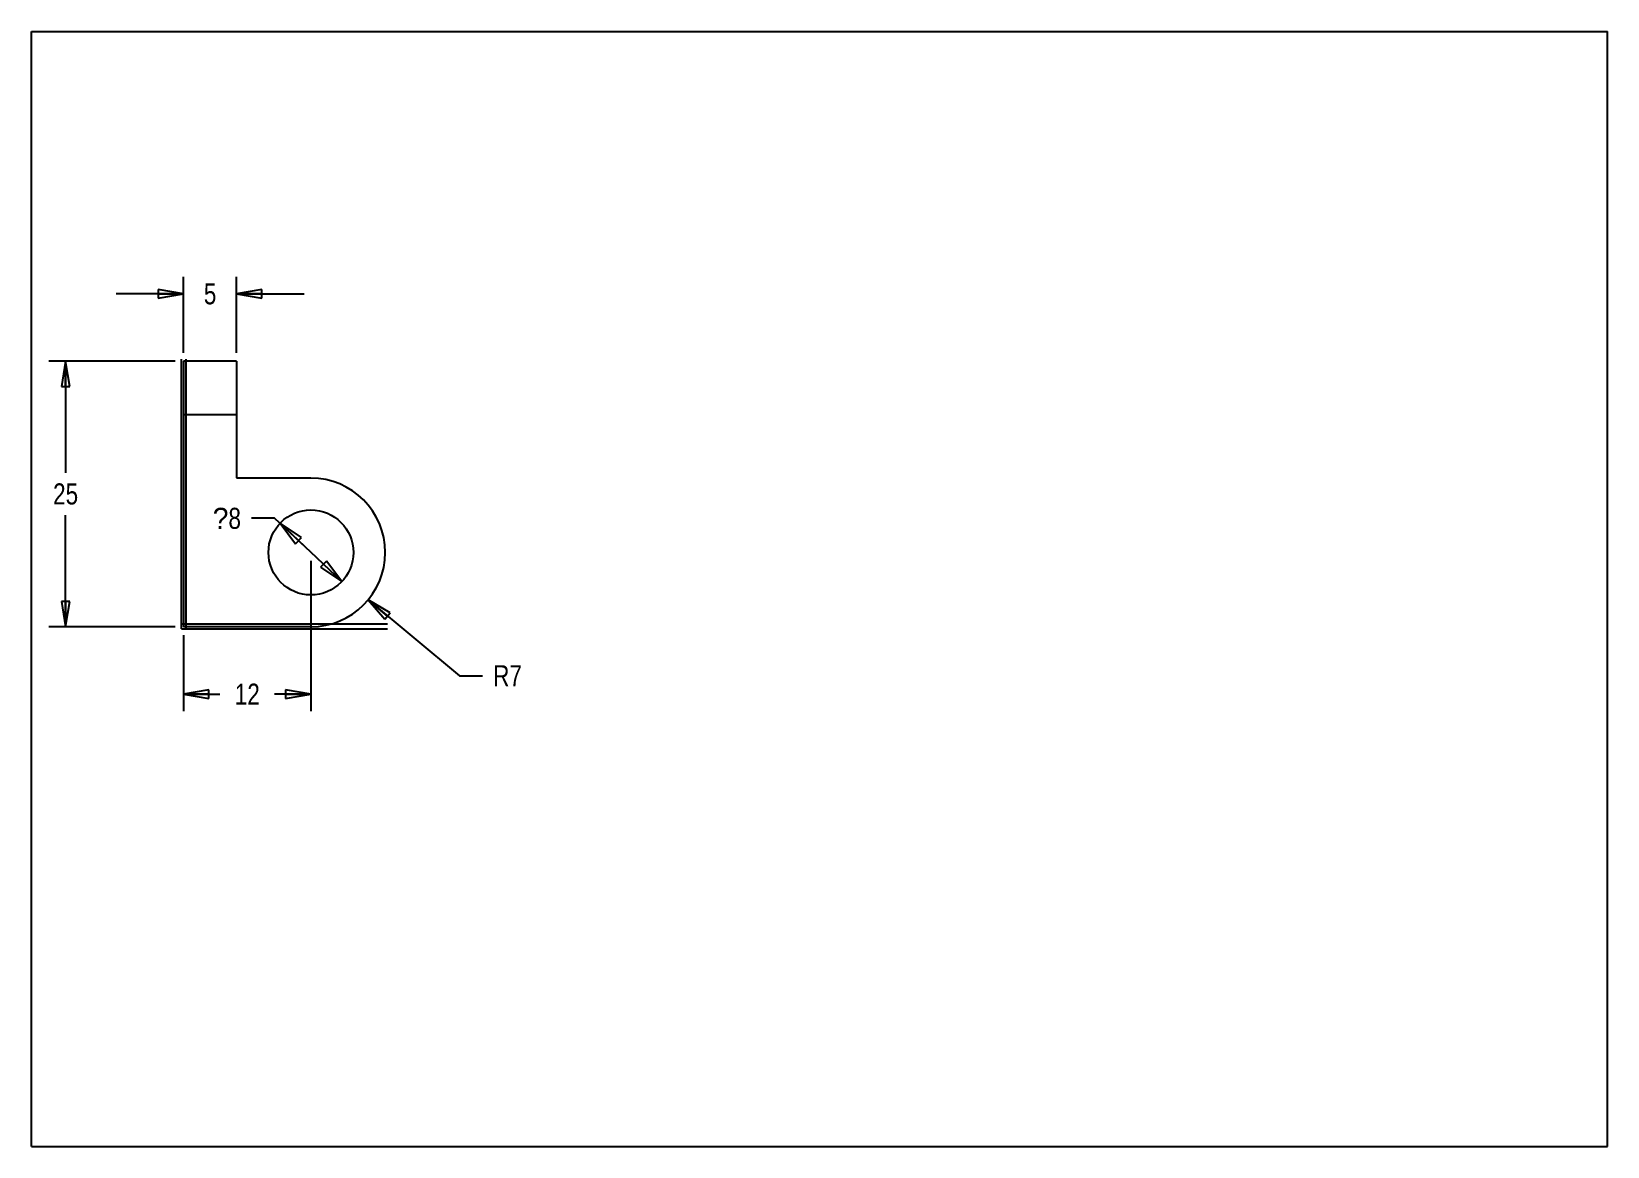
# Model space of a CAD drawing. Header units: inches. Extents: x 0 to 11.7, y 0 to 8.3.
import ezdxf

# ---------------------------------------------------------------- set-up
doc = ezdxf.new("R2010")
doc.units = ezdxf.units.IN
doc.header["$LTSCALE"] = 0.64311
doc.header["$MEASUREMENT"] = 0
doc.layers.get('0').update_dxf_attribs({"linetype": 'CONTINUOUS'})
doc.styles.get("Standard").update_dxf_attribs({"font": 'txt', "width": 0.8})
doc.styles.add('TEXTSTYLE_2', font='symbol_asme.ttf')
doc.dimstyles.new('DIMSTYLE_1', dxfattribs={"dimtxt": 0.15625, "dimasz": 0.1875, "dimexe": 0.125, "dimexo": 0.0625, "dimgap": 0.078125, "dimtad": 0, "dimtih": 1, "dimtoh": 1, "dimlfac": 0.5, "dimzin": 4, "dimdsep": 46, "dimtxsty": 'STANDARD', "dimblk": 'CLOSED', "dimblk1": 'CLOSED', "dimblk2": 'CLOSED', "dimcen": 0.09, "dimazin": 1, "dimtfac": 1, "dimtofl": 0, "dimtmove": 0, "dimatfit": 3, "dimldrblk": 'CLOSED', "dimfxl": 1, "dimtolj": 1, "dimtzin": 4, "dimarcsym": 0})
doc.dimstyles.new('DIMSTYLE_2', dxfattribs={"dimtxt": 0.15625, "dimasz": 0.1875, "dimexe": 0.125, "dimexo": 0.0625, "dimgap": 0.09, "dimtad": 0, "dimtih": 1, "dimtoh": 1, "dimlfac": 0.5, "dimzin": 4, "dimdsep": 46, "dimtxsty": 'STANDARD', "dimblk": 'CLOSED', "dimblk1": 'CLOSED', "dimblk2": 'CLOSED', "dimcen": 0.09, "dimazin": 1, "dimtfac": 1, "dimtmove": 0, "dimatfit": 2, "dimldrblk": 'CLOSED', "dimfxl": 1, "dimtolj": 1, "dimtzin": 4, "dimarcsym": 0})
doc.dimstyles.new('DIMSTYLE_3', dxfattribs={"dimtxt": 0.15625, "dimasz": 0.1875, "dimexe": 0.125, "dimexo": 0.0625, "dimgap": 0.09, "dimtad": 0, "dimtih": 1, "dimtoh": 1, "dimlfac": 0.5, "dimzin": 4, "dimdsep": 46, "dimtxsty": 'STANDARD', "dimblk": 'CLOSED', "dimblk1": 'CLOSED', "dimblk2": 'CLOSED', "dimcen": 0.09, "dimazin": 1, "dimtfac": 1, "dimtofl": 0, "dimtmove": 0, "dimatfit": 3, "dimldrblk": 'CLOSED', "dimfxl": 1, "dimtolj": 1, "dimtzin": 4, "dimarcsym": 0})

# ---------------------------------------------------------------- blocks, each defined once
blk = doc.blocks.new('_CLOSED')
at = {"color": 0, "linetype": 'BYBLOCK'}
for p, q in [((0, 0), (-1, 0.167)), ((-1, 0.167), (-1, -0.167)), ((-1, -0.167), (0, 0)), ((-1, 0), (0, 0))]:
    blk.add_line(p, q, dxfattribs=at)
blk = doc.blocks.new('*D0')
at = {"color": 2, "linetype": 'CONTINUOUS'}
for p, q in [((1.128, 5.885), (1.128, 6.448)), ((1.522, 5.885), (1.522, 6.448)), ((1.128, 6.323), (0.628, 6.323)), ((1.522, 6.323), (2.022, 6.323))]:
    blk.add_line(p, q, dxfattribs=at)
at = {"color": 2, "linetype": 'CONTINUOUS', "xscale": 0.1875, "yscale": 0.1875, "zscale": 0.1875}
blk.add_blockref('_CLOSED', (1.128, 6.323), dxfattribs=at)
at = {"color": 2, "linetype": 'CONTINUOUS', "xscale": 0.1875, "yscale": 0.1875, "zscale": 0.1875, "rotation": 180}
blk.add_blockref('_CLOSED', (1.522, 6.323), dxfattribs=at)
at = {"color": 2, "linetype": 'CONTINUOUS', "insert": (1.325, 6.401), "char_height": 0.156, "width": 0.125, "attachment_point": 2, "line_spacing_factor": 0.9}
blk.add_mtext('5', dxfattribs=at)
blk = doc.blocks.new('*D1')
at = {"color": 2, "linetype": 'CONTINUOUS'}
for p, q in [((1.066, 5.823), (0.128, 5.823)), ((0.253, 5.823), (0.253, 4.995)), ((0.253, 3.854), (0.253, 4.682)), ((1.066, 3.854), (0.128, 3.854))]:
    blk.add_line(p, q, dxfattribs=at)
at = {"color": 2, "linetype": 'CONTINUOUS', "xscale": 0.1875, "yscale": 0.1875, "zscale": 0.1875}
for p, rotation in [((0.253, 5.823), 90), ((0.253, 3.854), 270)]:
    blk.add_blockref('_CLOSED', p, dxfattribs=dict(at, rotation=rotation))
at = {"color": 2, "linetype": 'CONTINUOUS', "insert": (0.253, 4.917), "char_height": 0.1562, "width": 0.25, "attachment_point": 2, "line_spacing_factor": 0.9}
blk.add_mtext('25', dxfattribs=at)
blk = doc.blocks.new('*D2')
at = {"color": 2, "linetype": 'CONTINUOUS'}
for p, q in [((2.073, 4.343), (2.073, 3.229)), ((1.128, 3.792), (1.128, 3.229)), ((1.128, 3.354), (1.398, 3.354)), ((2.073, 3.354), (1.804, 3.354))]:
    blk.add_line(p, q, dxfattribs=at)
at = {"color": 2, "linetype": 'CONTINUOUS', "xscale": 0.1875, "yscale": 0.1875, "zscale": 0.1875, "rotation": 180}
blk.add_blockref('_CLOSED', (1.128, 3.354), dxfattribs=at)
at = {"color": 2, "linetype": 'CONTINUOUS', "xscale": 0.1875, "yscale": 0.1875, "zscale": 0.1875}
blk.add_blockref('_CLOSED', (2.073, 3.354), dxfattribs=at)
at = {"color": 2, "linetype": 'CONTINUOUS', "insert": (1.601, 3.432), "char_height": 0.1562, "width": 0.25, "attachment_point": 2, "line_spacing_factor": 0.9}
blk.add_mtext('12', dxfattribs=at)
blk = doc.blocks.new('*D3')
at = {"color": 2, "linetype": 'CONTINUOUS'}
for p, q in [((1.804, 4.658), (1.632, 4.658)), ((2.073, 4.406), (1.804, 4.658)), ((1.844, 4.621), (2.073, 4.406)), ((2.303, 4.19), (2.073, 4.406))]:
    blk.add_line(p, q, dxfattribs=at)
at = {"color": 2, "linetype": 'CONTINUOUS', "xscale": 0.1875, "yscale": 0.1875, "zscale": 0.1875}
for p, rotation in [((1.844, 4.621), 136.8000000099), ((2.303, 4.19), 316.8000000099)]:
    blk.add_blockref('_CLOSED', p, dxfattribs=dict(at, rotation=rotation))
at = {"color": 2, "linetype": 'CONTINUOUS', "insert": (1.554, 4.736), "char_height": 0.15625, "width": 0.30929, "attachment_point": 3, "line_spacing_factor": 0.9, "style": 'TEXTSTYLE_2'}
blk.add_mtext('?\\ftxt;{\\W0.8;8}', dxfattribs=at)
blk = doc.blocks.new('*D4')
at = {"color": 2, "linetype": 'CONTINUOUS'}
for p, q in [((2.497, 4.053), (3.175, 3.49)), ((3.175, 3.49), (3.347, 3.49))]:
    blk.add_line(p, q, dxfattribs=at)
at = {"color": 2, "linetype": 'CONTINUOUS', "xscale": 0.1875, "yscale": 0.1875, "zscale": 0.1875, "rotation": 140.2811746255}
blk.add_blockref('_CLOSED', (2.497, 4.053), dxfattribs=at)
at = {"color": 2, "linetype": 'CONTINUOUS', "insert": (3.425, 3.569), "char_height": 0.1562, "width": 0.25, "attachment_point": 1, "line_spacing_factor": 0.9}
blk.add_mtext('R7', dxfattribs=at)

msp = doc.modelspace()

# ---------------------------------------------------------------- linework, layer by layer
at = {"color": 7, "linetype": 'CONTINUOUS'}
for p, q in [((0, 0), (0, 8.268)), ((0, 8.268), (11.693, 8.268)), ((11.693, 0), (11.693, 8.268)), ((1.128, 5.823), (1.128, 3.854)), ((1.522, 5.823), (1.128, 5.823)), ((1.146, 5.838), (1.146, 3.839)), ((1.522, 5.823), (1.522, 4.957)), ((1.128, 5.429), (1.522, 5.429)), ((1.522, 4.957), (2.073, 4.957)), ((2.64, 3.837), (1.113, 3.837)), ((1.113, 3.837), (1.113, 3.837)), ((2.073, 3.854), (1.128, 3.854)), ((2.64, 3.837), (2.64, 3.837)), ((0, 0), (11.693, 0))]:
    msp.add_line(p, q, dxfattribs=at)
at = {"color": 9, "linetype": 'CONTINUOUS'}
for p, q in [((1.111, 5.838), (1.111, 3.839)), ((2.64, 3.872), (1.113, 3.872)), ((1.113, 3.872), (1.113, 3.872)), ((2.64, 3.872), (2.64, 3.872))]:
    msp.add_line(p, q, dxfattribs=at)
at = {"color": 7, "linetype": 'CONTINUOUS'}
msp.add_circle((2.073, 4.405), 0.315, dxfattribs=at)
msp.add_arc((2.073, 4.405), 0.551, 270, 90, dxfattribs=at)

# ---------------------------------------------------------------- dimensions: what is measured, and where the dimension line sits
at = {"color": 2, "linetype": 'CONTINUOUS'}
for base, p1, p2, picture, middle in [((1.522, 6.323), (1.128, 5.823), (1.522, 5.823), '*D0', (1.329, 6.323)), ((2.073, 3.354), (1.128, 3.854), (2.073, 4.406), '*D2', (1.616, 3.354))]:
    dim = msp.add_linear_dim(base=base, p1=p1, p2=p2, dimstyle='DIMSTYLE_1', dxfattribs=at)
    dim.commit()
    dim.dimension.update_dxf_attribs({"geometry": picture, "text_midpoint": middle, "dimtype": 160})
dim = msp.add_linear_dim(base=(0.253, 3.854), p1=(1.128, 5.823), p2=(1.128, 3.854), angle=270, dimstyle='DIMSTYLE_1', dxfattribs=at)
dim.commit()
dim.dimension.update_dxf_attribs({"geometry": '*D1', "text_midpoint": (0.257, 4.839), "dimtype": 160})
dim = msp.add_diameter_dim_2p(p1=(1.844, 4.621), p2=(2.303, 4.19), text='{\\fSymbol_ASME;\\W1.0;?}<>', dimstyle='DIMSTYLE_2', override={"dimpost": '<>'}, dxfattribs=at)
dim.commit()
dim.dimension.update_dxf_attribs({"geometry": '*D3', "text_midpoint": (1.399, 4.658), "dimtype": 163})
dim = msp.add_radius_dim(center=(2.073, 4.406), mpoint=(2.497, 4.053), text='R<>', dimstyle='DIMSTYLE_3', override={"dimpost": '<>'}, dxfattribs=at)
dim.commit()
dim.dimension.update_dxf_attribs({"geometry": '*D4', "text_midpoint": (3.55, 3.49), "dimtype": 164})

doc.saveas('drawing.dxf')
